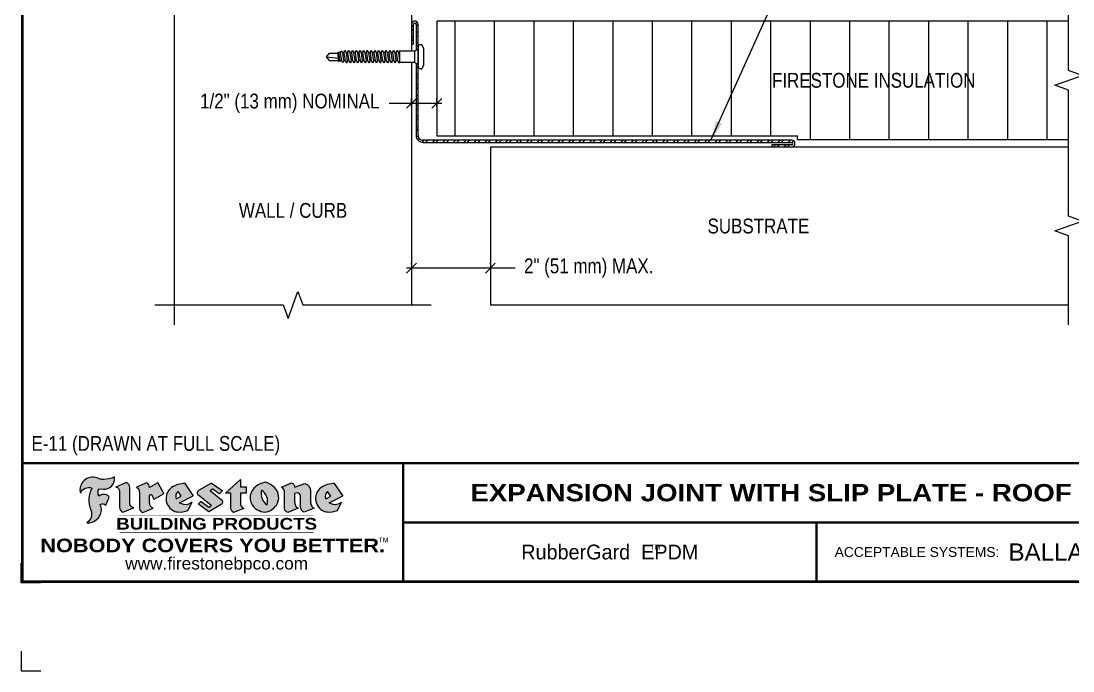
# Model space of a CAD drawing. Header units: inches. Extents: x 277.4 to 297.5, y -19.3 to -2.6.
# Drawn here: x 277.45 to 290.77, y -19.33 to -11.11 of the extents above; entities that cross this region are included whole.
import ezdxf
from ezdxf.enums import TextEntityAlignment as Align

# ---------------------------------------------------------------- set-up
doc = ezdxf.new("R2010")
doc.units = ezdxf.units.IN
doc.header["$MEASUREMENT"] = 0
doc.layers.get('0').update_dxf_attribs({"linetype": 'CONTINUOUS'})
doc.layers.get('DEFPOINTS').update_dxf_attribs({"linetype": 'CONTINUOUS'})
for name, color, linetype in [('FSBP-ACCESSORY-FIRESTONE', 7, 'CONTINUOUS'), ('FSBP-ACCESSORY-OTHER', 7, 'CONTINUOUS'), ('FSBP-ANNO-NOTE', 7, 'CONTINUOUS'), ('FSBP-INSULATION', 7, 'CONTINUOUS'), ('FSBP-SUBSTRATE-GENERIC', 9, 'CONTINUOUS'), ('FSBP-TTLB', 7, 'CONTINUOUS'), ('FSBP-TTLB-BORDER', 7, 'CONTINUOUS'), ('FSBP-TTLB-TEXT', 7, 'CONTINUOUS'), ('FSBP-WALL-CURB', 9, 'CONTINUOUS')]:
    doc.layers.add(name, color=color, linetype=linetype)
doc.styles.add('FSBP_ARIAL', font='arial.ttf')
doc.styles.add('FSBP_ARIAL_BOLD', font='')
doc.styles.add('FSBP_ARIAL_NAR', font='ARIALN.TTF')
doc.styles.add('FSBP_BANKGOTHIC', font='bgothm.ttf')
doc.styles.get('FSBP_ARIAL_BOLD').set_extended_font_data('Arial Black')
doc.dimstyles.new('FSBP-DIM', dxfattribs={"dimtxt": 0.1875, "dimasz": 0.125, "dimexe": 0.0625, "dimexo": 0.125, "dimgap": 0.125, "dimtad": 0, "dimdec": 0, "dimzin": 1, "dimdsep": 46, "dimlunit": 4, "dimtxsty": 'FSBP_ARIAL_NAR', "dimblk": 'OBLIQUE', "dimcen": 0.09375, "dimdle": 0.0625, "dimclrd": 256, "dimclre": 256, "dimclrt": 256, "dimadec": 0, "dimazin": 0, "dimtfac": 1, "dimtdec": 0, "dimtmove": 1, "dimatfit": 3, "dimfxl": 1, "dimtolj": 1, "dimtzin": 0, "dimlwd": -1, "dimlwe": -1, "dimarcsym": 0})
doc.dimstyles.new('FSBP-LEADER', dxfattribs={"dimtxt": 0.1875, "dimasz": 0.25, "dimexe": 0.0625, "dimexo": 0.125, "dimgap": 0.125, "dimtad": 0, "dimtih": 1, "dimtoh": 1, "dimdec": 4, "dimzin": 0, "dimdsep": 46, "dimlunit": 4, "dimtxsty": 'FSBP_ARIAL_NAR', "dimcen": 0.09375, "dimclrd": 256, "dimclre": 256, "dimclrt": 256, "dimadec": 0, "dimazin": 0, "dimtfac": 1, "dimtdec": 4, "dimtofl": 0, "dimtmove": 0, "dimatfit": 3, "dimfxl": 1, "dimtolj": 1, "dimtzin": 0, "dimlwd": -1, "dimlwe": -1, "dimarcsym": 0})

# ---------------------------------------------------------------- blocks, each defined once
blk = doc.blocks.new('TTLB-EPDM_1')
at = {"layer": 'FSBP-TTLB-TEXT'}
h = blk.add_hatch(color=1, dxfattribs=at)
edge = h.paths.add_edge_path()
edge.add_arc((1.037309769669573, -0.1982514792917306), 0.1319107607348553, 264.0410451462098, 370.3106169565175)
edge.add_arc((1.027551646585694, 0.1214293576525799), 0.3273056962876235, 270.05058356628535, 295.23459397187514, ccw=False)
edge.add_arc((1.022801957313345, -0.06680179986895154), 0.1391656561713503, 249.3281275763668, 272.0749124149863, ccw=False)
edge.add_line((0.9736743133014443, -0.1970076156048179), (0.9474927838574558, -0.1852745150568325))
edge.add_arc((0.8939498971398288, -0.3394262635682071), 0.1631857907024099, 70.84590087378872, 194.3325259843273)
edge.add_arc((0.8444260109029493, -0.4259936440910768), 0.1179914261095279, 70.96950098067128, 156.9641407594482, ccw=False)
edge.add_arc((1.153141409296894, -0.4684497516079468), 0.3110405457095052, 150.3231137483159, 203.2084295854517)
edge.add_arc((0.7562495500622943, -0.6412608153899899), 0.1218587156617311, 0.8849157075190988, 24.34668939894999, ccw=False)
edge.add_arc((0.7493781665697374, -0.6475258110744375), 0.1289731377238325, -58.36655102076742, 3.6216782311386737, ccw=False)
edge.add_arc((0.8256699029544474, -0.5792158350996106), 0.1783301886510354, 267.2205474105585, 354.1381621173521)
edge.add_arc((0.7903121048625305, -0.6011409294291745), 0.212787892960859, 0.9996158580669322, 21.00503380861244)
edge.add_arc((1.01880712263941, -0.5666691048185161), 0.05136395668415847, 40.82117713173261, 125.52727787225791, ccw=False)
edge.add_line((1.057676976260041, -0.5330924682126437), (1.102776947655911, -0.4308018311949837))
edge.add_arc((1.040858222524664, -0.4699705673995949), 0.07326744446031509, 32.31675181867256, 66.31481236598174)
edge.add_arc((1.032262518825329, -0.5063316993097662), 0.1102246948011782, 69.8179132332389, 125.254734720681)
edge.add_arc((1.127708877207287, -0.368959353531244), 0.1659710644737306, 164.1569669952081, 196.5811013160487, ccw=False)
edge.add_line((0.9680425188342383, -0.3236487780942383), (1.023615334387159, -0.3294494641845773))
h = blk.add_hatch(color=1, dxfattribs=at)
edge = h.paths.add_edge_path()
edge.add_line((1.275239419159561, -0.6223407783464694), (1.415345367376062, -0.5660418822574371))
edge.add_arc((1.421019305783958, -0.5090099247487757), 0.05731350411836949, 181.9717871001989, 264.31851000495806, ccw=False)
edge.add_line((1.363739737527226, -0.5109819325197265), (1.363412352251203, -0.3102363679013962))
edge.add_arc((1.294263659668751, -0.3103491388303989), 0.06914878453844908, 0.0934405599591014, 72.42834396969012)
edge.add_line((1.315139561173908, -0.2444268274366692), (1.186839444240604, -0.3024209471341379))
edge.add_arc((1.175246268095289, -0.3585110609420917), 0.05727567197445628, -0.017399788185912257, 78.322067691347, ccw=False)
edge.add_line((1.232521937428658, -0.3585284546236807), (1.232574268422297, -0.555126496687123))
edge.add_arc((1.305699496415486, -0.5558575689677219), 0.07312888236350451, 179.4272023230205, 245.3845503102953)
h = blk.add_hatch(color=1, dxfattribs=at)
edge = h.paths.add_edge_path()
edge.add_line((1.792026821926584, -0.3839679064720229), (1.722158956877934, -0.2518542302253621))
edge.add_arc((1.720119655279638, -0.2529327078887852), 0.002306916790721817, 27.87197133405656, 117.3766794470751)
edge.add_line((1.719058846382097, -0.250884159729182), (1.610638460368705, -0.3070279753467702))
edge.add_arc((1.547088841662962, -0.3061026658494403), 0.06355635479880145, 359.165808011073, 425.8793658831422)
edge.add_line((1.573061729235633, -0.2480956029480268), (1.446879247402876, -0.3051325108639702))
edge.add_arc((1.407812067100189, -0.370357133046621), 0.07602957263902092, -3.441403975725109, 59.07992244284969, ccw=False)
edge.add_line((1.483704536400296, -0.3749210150788969), (1.483704536400296, -0.5723838140635706))
edge.add_arc((1.54053746518044, -0.568254406115083), 0.05698275005415228, 184.1557352478595, 255.3066498366543)
edge.add_line((1.526084036778343, -0.6233736605654059), (1.657291340682093, -0.570650514527486))
edge.add_arc((1.688298576827198, -0.5021390388423987), 0.0752015358480571, 207.5160880841914, 245.649226723163, ccw=False)
edge.add_arc((1.721050197024907, -0.4914488168456328), 0.1093332836229113, 179.4823365255141, 204.5537900001094, ccw=False)
edge.add_line((1.611721375809452, -0.4904610114968335), (1.611721375809452, -0.4126404716788983))
edge.add_arc((1.628589765097195, -0.414159299036043), 0.01693662875851176, 28.356188110622725, 174.8549701683585, ccw=False)
edge.add_arc((1.627340435522395, -0.4197189881350504), 0.02111886817708033, 22.216893572439517, 40.10213956426492, ccw=False)
edge.add_line((1.646891420738257, -0.4117336534413738), (1.666638796144639, -0.4549750258192233))
edge.add_arc((1.668737246926742, -0.4540167099035481), 0.002306916790685496, 204.545128184284, 299.6323508190091)
edge.add_line((1.669877862091766, -0.4560219186518992), (1.791128135493295, -0.3870515928837648))
edge.add_line((1.791128135493295, -0.3870515928837648), (1.792026821926584, -0.3839679064720229))
h = blk.add_hatch(color=1, dxfattribs=at)
h.paths.add_polyline_path([(2.063388732080512, -0.2583237030618903, 0.02524281661523788), (2.025024361750752, -0.2610532129309178, 0.1213611957758757), (1.901773912052249, -0.3008158885520373, 0.6151668103976068), (1.93274136141747, -0.6099060679591872, 0.05306812109568645), (1.967936229862175, -0.617865745600497, 0.1150932231766138), (2.099126721549737, -0.5994933789882708), (2.151195569562105, -0.4944891916583316, -0.08755405562188731), (2.104230609512001, -0.5187113292177372, -0.265591761123442), (1.992692314386659, -0.5010701623316862), (2.165347897647223, -0.4141184325909109, 0.4518949533370738), (2.166222728871162, -0.4107679608846269)])
h.paths.add_polyline_path([(2.014217313945437, -0.4188965037300676), (1.951113654018855, -0.4515330109460507, -0.3720533890450154), (1.973177450672722, -0.3607130665457561)], flags=16)
h = blk.add_hatch(color=1, dxfattribs=at)
edge = h.paths.add_edge_path()
edge.add_arc((2.260407392426802, -0.3775796671688782), 0.04152450223225729, 123.20805433950699, 232.2027298779723, ccw=False)
edge.add_line((2.237665217914071, -0.3428366421988329), (2.393535971665983, -0.2540943745380986))
edge.add_arc((2.394677353533142, -0.2560991469722482), 0.002306916790741334, 55.64644466176611, 119.65426054492559, ccw=False)
edge.add_line((2.395979141996861, -0.2541946229174954), (2.531809646140459, -0.3470380726374032))
edge.add_arc((2.530468902927946, -0.3489153772789875), 0.002306916790700397, -42.731101238422525, 54.4661353739603, ccw=False)
edge.add_line((2.532163440279987, -0.3504807552658491), (2.498457913851155, -0.3869673252714421))
edge.add_arc((2.496763376499139, -0.3854019472845934), 0.002306916790672934, 233.7527076894875, 317.26889876138785, ccw=False)
edge.add_line((2.495399362263356, -0.38726241234572), (2.413849913492982, -0.3274738082119626))
edge.add_arc((2.412485899257181, -0.3293342732731342), 0.002306916790720064, 53.75270768979358, 124.4135619297835)
edge.add_line((2.41118211687575, -0.3274311136421062), (2.382933981293377, -0.346782838468144))
edge.add_arc((2.38423776367478, -0.3486859980991606), 0.002306916790694898, 124.4135619293799, 231.8459020253626)
edge.add_line((2.382812599816248, -0.3505000469010184), (2.519899969301207, -0.4581994452042721))
edge.add_arc((2.494247019847682, -0.4908523236374461), 0.04152450223225742, -55.21225898295222, 51.84590202520428, ccw=False)
edge.add_line((2.517938320565804, -0.5249552055672808), (2.364434947484597, -0.6179520922513717))
edge.add_arc((2.36323960192349, -0.6159790200102006), 0.002306916790726996, 233.2955624372927, 301.20872157023314, ccw=False)
edge.add_line((2.361860787187538, -0.6178285429225383), (2.231266621301074, -0.5204709167214361))
edge.add_arc((2.232647938930649, -0.5186232623475259), 0.002306916790697672, 135.5134179846393, 233.21798691998708, ccw=False)
edge.add_line((2.231002150870836, -0.5170067083764565), (2.262839375599356, -0.4845937328397696))
edge.add_arc((2.264485163659225, -0.4862102868108537), 0.002306916790748497, 53.0352839999411, 135.513417985369, ccw=False)
edge.add_line((2.265872365996302, -0.4843670465239001), (2.361834678328762, -0.5565872257804898))
edge.add_arc((2.363221880665761, -0.5547439854936304), 0.002306916790627066, 233.0352840000685, 302.2362632414394)
edge.add_line((2.36445241715569, -0.5566953042850713), (2.39428499383348, -0.5378823484768844))
edge.add_arc((2.393054457343549, -0.5359310296853765), 0.002306916790685166, 302.2362632406177, 412.2027298768422)
edge.add_line((2.394468296066179, -0.5341081404551886), (2.234958295420142, -0.4103916733127022))
h = blk.add_hatch(color=1, dxfattribs=at)
edge = h.paths.add_edge_path()
edge.add_line((2.763460561272041, -0.2072496393923444), (2.763460561272041, -0.2969520779963801))
edge.add_arc((2.765767478062699, -0.2969520779963943), 0.00230691679065842, 179.9999999996471, 269.9999999996471)
edge.add_line((2.765767478062685, -0.2992589947870528), (2.835417693520355, -0.2992589947870528))
edge.add_arc((2.835417693520355, -0.3015659115777538), 0.002306916790701052, 0, 90, ccw=False)
edge.add_line((2.837724610311056, -0.3015659115777538), (2.837724610311056, -0.3790761307453892))
edge.add_arc((2.83541769352037, -0.3790761307453749), 0.002306916790686842, 269.99999999964706, 359.99999999964706, ccw=False)
edge.add_line((2.835417693520355, -0.3813830475360618), (2.765767478062685, -0.3813830475360618))
edge.add_arc((2.765767478062699, -0.3836899643267202), 0.00230691679065842, 90.00000000035294, 180.0000000003529)
edge.add_line((2.763460561272041, -0.3836899643267344), (2.763460561272041, -0.5033995910642801))
edge.add_arc((2.836735953378943, -0.5071368822038516), 0.07337063740681413, 177.0802527808789, 245.3249543133826)
edge.add_line((2.806105814540615, -0.5738080530967267), (2.674529557384915, -0.6226036013049594))
edge.add_arc((2.708610405062069, -0.564298408791804), 0.06753517344606039, 177.0345319916277, 239.6926428024901, ccw=False)
edge.add_line((2.641165668230087, -0.560804539009709), (2.641165668230087, -0.3836899643267344))
edge.add_arc((2.638858751439429, -0.3836899643267202), 0.00230691679065842, 359.9999999996471, 449.999999999647)
edge.add_line((2.638858751439443, -0.3813830475360618), (2.572857950769389, -0.3813830475360618))
edge.add_line((2.572857950769389, -0.3813830475360618), (2.763460561272041, -0.2072496393923444))
h = blk.add_hatch(color=1, dxfattribs=at)
edge = h.paths.add_edge_path(flags=16)
edge.add_arc((2.940363509127394, -0.4847985213681437), 0.1684614578629418, 344.5558804047865, 417.0140046669545)
edge.add_arc((3.194458079644619, -0.3883534532477785), 0.1684614578629414, 164.5558804047864, 237.0140046669546)
edge = h.paths.add_edge_path()
edge.add_arc((3.069375116502199, -0.4399344555144872), 0.1828726885096673, 136.0914512150047, 191.213418978326)
edge.add_arc((3.064939550433406, -0.4318234379590333), 0.1803148804748503, 194.0167254156723, 240.6663730831859)
edge.add_arc((3.098047041778981, -0.3845058757092554), 0.2378525180183701, 239.2975390661776, 264.2889872773176)
edge.add_arc((3.04884478212623, -0.4190232383793012), 0.203760689247156, 277.1986764832036, 326.503572961274)
edge.add_arc((3.077739326803546, -0.4341046616465112), 0.171374865791709, 325.3768876809902, 406.3828327799087)
edge.add_arc((3.011839488065919, -0.4896144380417797), 0.2571945645850002, 44.28462553519766, 73.82901434867304)
edge.add_arc((3.117152499586992, -0.4983433120546693), 0.2579560664039132, 97.50292863483666, 134.1039137579027)
h = blk.add_hatch(color=1, dxfattribs=at)
edge = h.paths.add_edge_path()
edge.add_line((3.322690228557462, -0.5721896537377091), (3.322690228557462, -0.3749210150788969))
edge.add_arc((3.246797759257384, -0.3703571330465745), 0.076029572638996, 356.5585960242387, 419.0799224428129)
edge.add_line((3.285864939560099, -0.3051325108639702), (3.412047421392799, -0.2480956029480268))
edge.add_arc((3.386074533820159, -0.3061026658494941), 0.06355635479883807, 0.3962622833877276, 65.87936588318718, ccw=False)
edge.add_line((3.449629368605429, -0.3056631084210863), (3.580526418688805, -0.2593848434574539))
edge.add_arc((3.555744121700958, -0.3530904070730321), 0.09692726601172152, 2.366977007666776, 75.18615851992018, ccw=False)
edge.add_line((3.652588689330287, -0.3490873311063041), (3.652588689330287, -0.4883770011386872))
edge.add_arc((3.761877549389556, -0.4914934052703811), 0.1093332836229047, 178.3666365323574, 204.5537900000422)
edge.add_arc((3.729125929191727, -0.5021836272670953), 0.07520153584796169, 207.5160880841711, 245.2240541443093)
edge.add_line((3.697611150971852, -0.5704631245385627), (3.572585913552643, -0.6207021253773775))
edge.add_arc((3.59534718600759, -0.5526356419907701), 0.07177131519198746, 180.3328587115751, 251.51018566665869, ccw=False)
edge.add_line((3.523577081955409, -0.5530525936986663), (3.523577081955409, -0.4153032515383615))
edge.add_arc((3.486319529276879, -0.4148773504126441), 0.0372599868942854, 359.3450650296066, 449.0500281941028)
edge.add_arc((3.482769874121713, -0.4419622099033496), 0.06447454900600783, 86.29402372314017, 119.8211331593848)
edge.add_line((3.450707067966732, -0.3860252459975726), (3.450707067966732, -0.4904610114968335))
edge.add_arc((3.560035889182251, -0.491448816845647), 0.1093332836229751, 179.4823365255069, 204.5537900001023)
edge.add_arc((3.527284268984408, -0.5021390388424952), 0.07520153584796385, 207.5160880841699, 245.6492267231416)
edge.add_line((3.496277032839316, -0.570650514527486), (3.365069728935509, -0.6233736605654059))
edge.add_arc((3.37950248606194, -0.5682868177318081), 0.05694615642555727, 183.9298782390169, 255.318496325343, ccw=False)
h = blk.add_hatch(color=1, dxfattribs=at)
h.paths.add_polyline_path([(3.957695472291277, -0.2583237030618903, 0.02524281661523822), (3.919331101961575, -0.2610532129309178, 0.1085638477195505), (3.807890832595604, -0.2939221658134414, 0.6425897848490651), (3.827048101628293, -0.6099060679591872, 0.05306812109569052), (3.862242970072884, -0.617865745600497, 0.1150932231766133), (3.993433461760503, -0.5994933789882708), (4.045502309772871, -0.4944891916583316, -0.08755405562189084), (3.998537349722767, -0.5187113292177372, -0.2655917611234366), (3.886999054597368, -0.5010701623316862), (4.059654637857989, -0.4141184325909109, 0.4518949533370731), (4.060529469081928, -0.4107679608846269)])
h.paths.add_polyline_path([(3.90852405415626, -0.4188965037300676), (3.845420394229677, -0.4515330109460507, -0.3720533890450147), (3.867484190883488, -0.3607130665457561)], flags=16)
at = {"layer": 'DEFPOINTS', "color": 1}
blk.add_lwpolyline([(0.234375, -1.515625), (-0.015625, -1.515625), (-0.015625, -1.265625)], dxfattribs=at)
at = {"layer": 'DEFPOINTS', "linetype": 'Continuous', "ltscale": 1.75}
blk.add_lwpolyline([(-0.015625, -2.380833333333342), (-0.015625, -2.630833333333342), (0.234375, -2.630833333333342)], dxfattribs=at)
at = {"layer": 'FSBP-TTLB', "const_width": 0.03125}
for points in [[(0, 0), (0, -1.5), (20, -1.5), (20, 0), (0, 0)], [(4.825208527206769, 0), (4.825208527206769, -0.75)], [(4.825208527206769, -0.75), (15.84028770518938, -0.75)], [(4.825208527206769, -0.75), (4.825208527206769, -1.5)]]:
    blk.add_lwpolyline(points, dxfattribs=at)
at = {"layer": 'FSBP-TTLB-BORDER', "const_width": 0.03125}
blk.add_lwpolyline([(20, 0), (20, 13), (0, 13), (0, 0)], dxfattribs=at)
at = {"layer": 'FSBP-TTLB-TEXT', "color": 1}
blk.add_line((0.7358432058323388, -0.379822754145593), (0.7358432058323388, -0.379822754145593), dxfattribs=at)
for points in [[(1.023615323725323, -0.3294494630716969, 0.5000510906601082), (1.167090420776901, -0.1746414942047778, -0.1103304102359608), (1.027840608309816, -0.2058762110801382, -0.09957876667165425), (0.9736743133014443, -0.1970076156048179), (0.9474927838574558, -0.1852745150568325, 0.5978159689075124), (0.7358432058323388, -0.379822754145593, -0.3938834584182213), (0.8828996422548698, -0.3144510229727047, 0.2349406564350952), (0.86727108227484, -0.5910237178633082, -0.1027304183841549), (0.8780937320133262, -0.6393788197974146, -0.2772692352614086), (0.8170223912655956, -0.7573362346216896, 0.3985429150902959), (1.003067614090241, -0.5974286950643517, 0.0875124847930418), (0.9889600163401155, -0.5248671157293501, -0.3874031597924062), (1.057676976260041, -0.5330924682126437), (1.102776947655911, -0.4308018311949837, 0.1494423498871741), (1.07029056398062, -0.4028746979725923, 0.2467195073738216), (0.9686394281704906, -0.4163228904100862, -0.1424285161541127), (0.9680425188342383, -0.3236487780942383), (1.023615334387159, -0.3294494641845773)], [(2.166222728871162, -0.4107679608846269), (2.063388732080512, -0.2583237030618903, 0.02524281661523788), (2.025024361750752, -0.2610532129309178, 0.1085638477195265), (1.913584092384895, -0.2939221658134414, 0.6425897848491228), (1.93274136141747, -0.6099060679591872, 0.05306812109568648), (1.967936229862175, -0.617865745600497, 0.1150932231766137), (2.099126721549737, -0.5994933789882708), (2.151195569562105, -0.4944891916583316, -0.0875540556218873), (2.104230609512001, -0.5187113292177372, -0.2655917611234418), (1.992692314386659, -0.5010701623316862), (2.165347897647223, -0.4141184325909109)], [(2.763460561272041, -0.2072496393923444), (2.763460561272041, -0.2969520779963801, 0.4142135623730958), (2.765767478062685, -0.2992589947870528), (2.835417693520355, -0.2992589947870528, -0.414213562373095), (2.837724610311056, -0.3015659115777538), (2.837724610311056, -0.3790761307453892, -0.4142135623730938), (2.835417693520355, -0.3813830475360618), (2.765767478062685, -0.3813830475360618, 0.4142135623730958), (2.763460561272041, -0.3836899643267344), (2.763460561272041, -0.5033995910642801, 0.3068985753588853), (2.806105814540615, -0.5738080530967267), (2.674529557384915, -0.6226036013049594, -0.2804194150632976), (2.641165668230087, -0.560804539009709), (2.641165668230087, -0.3836899643267344, 0.414213562373095), (2.638858751439443, -0.3813830475360618), (2.572857950769389, -0.3813830475360618), (2.763460561272041, -0.2072496393923444)], [(4.060529469081928, -0.4107679608846269), (3.957695472291277, -0.2583237030618903, 0.02524281661523788), (3.919331101961575, -0.2610532129309178, 0.1085638477195265), (3.807890832595604, -0.2939221658134414, 0.6425897848491228), (3.827048101628293, -0.6099060679591872, 0.05306812109568648), (3.862242970072884, -0.617865745600497, 0.1150932231766137), (3.993433461760503, -0.5994933789882708), (4.045502309772871, -0.4944891916583316, -0.0875540556218873), (3.998537349722767, -0.5187113292177372, -0.2655917611234418), (3.886999054597368, -0.5010701623316862), (4.059654637857989, -0.4141184325909109)], [(4.059654637857989, -0.4141184325909109, 0.4518949533370731), (4.060529469081928, -0.4107679608846269, 0.4518949533370731)]]:
    blk.add_lwpolyline(points, format="xyb", dxfattribs=at)
for points in [[(1.275239419159561, -0.6223407783464694), (1.415345367376062, -0.5660418822574371, -0.3756100036733062), (1.363739737527226, -0.5109819325197265), (1.363412352251203, -0.3102363679013962, 0.3265360292958048), (1.315139561173908, -0.2444268274366692), (1.186839444240604, -0.3024209471341379, -0.3557863980845349), (1.232521937428658, -0.3585284546236807), (1.232574268422297, -0.555126496687123, 0.2960110723418457)], [(1.792026821926584, -0.3839679064720229), (1.722158956877934, -0.2518542302253621, 0.4116839150163434), (1.719058846382097, -0.250884159729182), (1.610638460368705, -0.3070279753467702, 0.2996033003794034), (1.573061729235633, -0.2480956029480268), (1.446879247402876, -0.3051325108639702, -0.2797757560995365), (1.483704536400296, -0.3749210150788969), (1.483704536400296, -0.5723838140635706, 0.320828638474519), (1.526084036778343, -0.6233736605654059), (1.657291340682093, -0.570650514527486, -0.1679398621276611), (1.621603752698661, -0.5368819723450571, -0.1098333365370753), (1.611721375809452, -0.4904610114968335), (1.611721375809452, -0.4126404716788983, -0.743334502655012), (1.64349420176768, -0.4061152228778298, -0.07819791644735608), (1.646891420738257, -0.4117336534413738), (1.666638796144639, -0.4549750258192233, 0.4404648714563479), (1.669877862091766, -0.4560219186518992), (1.791128135493295, -0.3870515928837648)], [(2.234958295420142, -0.4103916733127022, -0.5150044486718882), (2.237665217914071, -0.3428366421988329), (2.393535971665983, -0.2540943745380986, -0.2867822934100265), (2.395979141996861, -0.2541946229174954), (2.531809646140459, -0.3470380726374032, -0.4515027974650387), (2.532163440279987, -0.3504807552658491), (2.498457913851155, -0.3869673252714421, -0.3814439164929681), (2.495399362263356, -0.38726241234572), (2.413849913492982, -0.3274738082119626, 0.3184718635035665), (2.41118211687575, -0.3274311136421062), (2.382933981293377, -0.346782838468144, 0.5064094529656681), (2.382812599816248, -0.3505000469010184), (2.519899969301207, -0.4581994452042721, -0.5043597839115849), (2.517938320565804, -0.5249552055672808), (2.364434947484597, -0.6179520922513717, -0.3053163970316367), (2.361860787187538, -0.6178285429225383), (2.231266621301074, -0.5204709167214361, -0.4541703869768119), (2.231002150870836, -0.5170067083764565), (2.262839375599356, -0.4845937328397696, -0.3762644290664977), (2.265872365996302, -0.4843670465239001), (2.361834678328762, -0.5565872257804898, 0.3114700032088108), (2.36445241715569, -0.5566953042850713), (2.39428499383348, -0.5378823484768844, 0.520381097387146), (2.394468296066179, -0.5341081404551886)], [(2.937624918725987, -0.3131105398334029, 0.2452625673097023), (2.889993533867141, -0.4754966266250307, 0.2064059665179019), (2.976604338974084, -0.5890186876871866, 0.1094800500670344), (3.074378098474654, -0.6211778035979165, 0.2185147641853038), (3.218764944843201, -0.5314757029352819, 0.3689489483072479), (3.195959963110113, -0.3100352223135445, 0.1296305888694145), (3.0834694040758, -0.242595816912754, 0.1610736375384317)], [(3.322690228557462, -0.5721896537377091), (3.322690228557462, -0.3749210150788969, 0.2797757560995341), (3.285864939560099, -0.3051325108639702), (3.412047421392799, -0.2480956029480268, -0.2937618496109166), (3.449629368605429, -0.3056631084210863), (3.580526418688805, -0.2593848434574539, -0.3288760160581939), (3.652588689330287, -0.3490873311063041), (3.652588689330287, -0.4883770011386872, 0.114762897203527), (3.662431105063263, -0.536926560769686, 0.166032965990522), (3.697611150971852, -0.5704631245385627), (3.572585913552643, -0.6207021253773775, -0.3209557512194564), (3.523577081955409, -0.5530525936986663), (3.523577081955409, -0.4153032515383615, 0.4127061514896111), (3.48693727661589, -0.3776224848030694, 0.1473421876160361), (3.450707067966732, -0.3860252459975726), (3.450707067966732, -0.4904610114968335, 0.1098333365370753), (3.460589444855941, -0.5368819723450855, 0.1679398621276611), (3.496277032839316, -0.570650514527486), (3.365069728935509, -0.6233736605654059, -0.3219729545308964), (3.322690228557462, -0.5721896537377091, 29.1476284739)], [(1.951113654018855, -0.4515330109460507), (2.014217313945437, -0.4188965037300676), (1.973177450672722, -0.3607130665457561, 0.3720533890450154)], [(3.10274193015772, -0.5296595419651595, 0.3271311138286319), (3.032079658614293, -0.3434924326507627, 0.3271311138286322)], [(3.845420394229677, -0.4515330109460507), (3.90852405415626, -0.4188965037300676), (3.867484190883488, -0.3607130665457561, 0.3720533890450154)]]:
    blk.add_lwpolyline(points, format="xyb", close=True, dxfattribs=at)
at = {"layer": 'FSBP-TTLB-TEXT'}
for points, const_width in [([(1.233926579809207, -0.6584455781731435), (3.691229482685259, -0.6584455781731577)], 0.0078125), ([(10.06152282927678, -0.75), (10.06152282927678, -1.5)], 0.03125), ([(1.233926579809207, -0.8761560960495984), (3.691229482685259, -0.8761560960495842)], 0.0078125)]:
    blk.add_lwpolyline(points, dxfattribs=dict(at, const_width=const_width))
at = {"layer": 'FSBP-TTLB-TEXT', "color": 1}
for centre, start, end in [((1.789987520328282, -0.3850463841354355), 299.6323508193319, 27.87197133380463), ((2.164310260790558, -0.412058050385383), 296.7304547840455, 34.00233684987403)]:
    blk.add_arc(centre, 0.00230691679068068, start, end, dxfattribs=at)
at = {"layer": 'FSBP-TTLB-TEXT', "lineweight": 18, "style": 'FSBP_ARIAL_BOLD'}
blk.add_text('BUILDING PRODUCTS', height=0.1484375, dxfattribs=at).set_placement((2.462578031247233, -0.7673008371113639), align=Align.MIDDLE_CENTER)
at = {"layer": 'FSBP-TTLB-TEXT', "color": 1}
for s, height, style, p in [('NOBODY COVERS YOU BETTER.', 0.171875, 'FSBP_ARIAL_BOLD', (2.412604263603384, -1.041650450587369)), ('TM', 0.0625, 'FSBP_BANKGOTHIC', (4.576671173373001, -0.9725745042934193))]:
    blk.add_text(s, height=height, dxfattribs=dict(at, style=style)).set_placement(p, align=Align.MIDDLE_CENTER)
at = {"layer": 'FSBP-TTLB-TEXT'}
for s, height, style, p in [('RubberGard  EPDM', 0.1875, 'FSBP_BANKGOTHIC', (7.443365678241776, -1.125)), ('TM', 0.0625, 'FSBP_BANKGOTHIC', (8.023397742165457, -1.062518816683806)), ('www.firestonebpco.com', 0.15625, 'FSBP_ARIAL', (2.462578031247233, -1.268657306740124))]:
    blk.add_text(s, height=height, dxfattribs=dict(at, style=style)).set_placement(p, align=Align.MIDDLE_CENTER)
at = {"layer": 'FSBP-TTLB-TEXT', "style": 'FSBP_ARIAL'}
blk.add_text('ACCEPTABLE SYSTEMS:', height=0.125, dxfattribs=at).set_placement((10.29281281591562, -1.125), align=Align.MIDDLE_LEFT)
at = {"layer": 'FSBP-TTLB-TEXT'}
for tag, height, style, p in [('MAXIMUM_WARRANTY', 0.1875, 'FSBP_ARIAL_BOLD', (18.03987100774941, 0.2240244307510579)), ('ACCPT_SYSTEMS', 0.21875, 'FSBP_ARIAL', (12.49438170418193, -1.125))]:
    blk.add_attdef(tag, text='', height=height, dxfattribs=dict(at, style=style)).set_placement(p, align=Align.MIDDLE_LEFT)
for tag, height, style, p in [('DETAIL_DESCP_LINE_1', 0.21875, 'FSBP_ARIAL_BOLD', (10.33118450231211, -0.3736318192489421)), ('ISSUE_REV_DATE', 0.21875, 'FSBP_ARIAL', (16.84069633627263, -0.7282559425942452)), ('DETAIL_NUMBER', 0.4375, 'FSBP_ARIAL', (18.91941590748775, -0.8931630692489421))]:
    blk.add_attdef(tag, text='', height=height, dxfattribs=dict(at, style=style)).set_placement(p, align=Align.MIDDLE_CENTER)
blk = doc.blocks.new('FSBP_AP_FASTENER_02')
at = {"layer": 'FSBP-ACCESSORY-FIRESTONE'}
for p, q in [((-0.125, 0), (-0.09375, -0.0625)), ((0.09375, -0.0625), (0.125, 0)), ((-0.09375, -0.0625), (-0.09375, -0.3125)), ((-0.09375, -0.0625), (0.09375, -0.0625)), ((0.09375, -0.0625), (0.09375, -0.3125)), ((-0.09375, -0.3125), (-0.0703125, -0.3325892857142776)), ((0.0703125, -0.3440672670172376), (0.0703125, -0.3756345340344751)), ((-0.0703125, -0.3641565527315151), (-0.0703125, -0.3957238197487527)), ((-0.0703125, -0.4272910867660471), (-0.0703125, -0.4588583537832847)), ((-0.0703125, -0.4904256208005222), (-0.0703125, -0.5219928878178166)), ((0.0703125, -0.4072018010517695), (0.0703125, -0.4387690680690071)), ((0.0703125, -0.4703363350862446), (0.0703125, -0.501903602103539)), ((-0.0703125, -0.5535601548350542), (-0.0703125, -0.5851274218523486)), ((-0.0703125, -0.6166946888695861), (-0.0703125, -0.6482619558868237)), ((-0.0703125, -0.6798292229041181), (-0.0703125, -0.7113964899213556)), ((0.0703125, -0.5334708691207766), (0.0703125, -0.5650381361380141)), ((0.0703125, -0.5966054031553085), (0.0703125, -0.6281726701725461)), ((0.0703125, -0.6597399371897836), (0.0703125, -0.691307204207078)), ((-0.0703125, -0.7429637569385932), (-0.0703125, -0.7745310239558876)), ((-0.0703125, -0.8060982909731251), (-0.0703125, -0.8376655579903627)), ((-0.0703125, -0.8692328250076571), (-0.0703125, -0.9008000920248946)), ((0.0703125, -0.7228744712243156), (0.0703125, -0.7544417382415531)), ((0.0703125, -0.7860090052588475), (0.0703125, -0.8175762722760851)), ((0.0703125, -0.8491435392933226), (0.0703125, -0.880710806310617)), ((-0.0703125, -0.9323673590421322), (-0.0703125, -0.9639346260594266)), ((-0.0703125, -0.9955018930766641), (-0.0703125, -1.027069160093902)), ((-0.0703125, -1.058636427111196), (-0.0703125, -1.090203694128434)), ((0.0703125, -0.9122780733278546), (0.0703125, -0.943845340345149)), ((0.0703125, -0.9754126073623866), (0.0703125, -1.006979874379624)), ((0.0703125, -1.038547141396919), (0.0703125, -1.070114408414156)), ((-0.0703125, -1.121770961145671), (-0.0703125, -1.153338228162966)), ((-0.0703125, -1.184905495180203), (-0.0703125, -1.216472762197441)), ((0.0703125, -1.101681675431394), (0.0703125, -1.133248942448688)), ((0.0703125, -1.164816209465926), (0.0703125, -1.196383476483163)), ((0.0703125, -1.227950743500458), (0.0703125, -1.259518010517695)), ((-0.0703125, -1.248040029214735), (-0.0703125, -1.279607296231973)), ((-0.0703125, -1.31117456324921), (-0.0703125, -1.342741830266505)), ((-0.0625, -1.498492581068092), (-0.0625, -1.35740939234654)), ((0, -1.545367581068092), (0.02460623630037162, -1.344965644303613)), ((0.0625, -1.498492581068092), (0.0625, -1.339552249489429)), ((0.0703125, -1.291085277534933), (0.0703125, -1.322652544552227)), ((0, -1.545367581068092), (-0.06250000000002842, -1.498492581068092)), ((0.0625, -1.498492581068092), (0, -1.545367581068092))]:
    blk.add_line(p, q, dxfattribs=at)
blk.add_lwpolyline([(0.1875, 0, 0.1250000000000271), (0.203125, 0.0625), (0.140625, 0.09375), (-0.140625, 0.09375), (-0.203125, 0.0625, 0.1250000000000271), (-0.1875, 0)], format="xyb", close=True, dxfattribs=at)
for points in [[(-0.109375, -0.3539532763657576), (-0.0703125, -0.3325892857142776), (0.0703125, -0.3125), (0.109375, -0.3227032763657576), (0.0703125, -0.3440672670172376), (-0.0703125, -0.3641565527315151)], [(-0.109375, -0.4170878104002895), (-0.0703125, -0.3957238197487527), (0.0703125, -0.3756345340344751), (0.109375, -0.3858378104002895), (0.0703125, -0.4072018010517695), (-0.0703125, -0.4272910867660471)], [(-0.109375, -0.4802223444347646), (-0.0703125, -0.4588583537832847), (0.0703125, -0.4387690680690071), (0.109375, -0.4489723444347646), (0.0703125, -0.4703363350862446), (-0.0703125, -0.4904256208005222)], [(-0.109375, -0.5433568784692966), (-0.0703125, -0.5219928878178166), (0.0703125, -0.501903602103539), (0.109375, -0.5121068784692966), (0.0703125, -0.5334708691207766), (-0.0703125, -0.5535601548350542)], [(-0.109375, -0.6064914125038285), (-0.0703125, -0.5851274218523486), (0.0703125, -0.5650381361380141), (0.109375, -0.5752414125038285), (0.0703125, -0.5966054031553085), (-0.0703125, -0.6166946888695861)], [(-0.109375, -0.6696259465383037), (-0.0703125, -0.6482619558868237), (0.0703125, -0.6281726701725461), (0.109375, -0.6383759465383037), (0.0703125, -0.6597399371897836), (-0.0703125, -0.6798292229041181)], [(-0.109375, -0.7327604805728356), (-0.0703125, -0.7113964899213556), (0.0703125, -0.691307204207078), (0.109375, -0.7015104805728356), (0.0703125, -0.7228744712243156), (-0.0703125, -0.7429637569385932)], [(-0.109375, -0.7958950146073676), (-0.0703125, -0.7745310239558876), (0.0703125, -0.7544417382415531), (0.109375, -0.7646450146073676), (0.0703125, -0.7860090052588475), (-0.0703125, -0.8060982909731251)], [(-0.109375, -0.8590295486418427), (-0.0703125, -0.8376655579903627), (0.0703125, -0.8175762722760851), (0.109375, -0.8277795486418427), (0.0703125, -0.8491435392933226), (-0.0703125, -0.8692328250076571)], [(-0.109375, -0.9221640826763746), (-0.0703125, -0.9008000920248946), (0.0703125, -0.880710806310617), (0.109375, -0.8909140826763746), (0.0703125, -0.9122780733278546), (-0.0703125, -0.9323673590421322)], [(-0.109375, -0.9852986167109066), (-0.0703125, -0.9639346260594266), (0.0703125, -0.943845340345149), (0.109375, -0.9540486167109066), (0.0703125, -0.9754126073623866), (-0.0703125, -0.9955018930766641)], [(-0.109375, -1.048433150745382), (-0.0703125, -1.027069160093902), (0.0703125, -1.006979874379624), (0.109375, -1.017183150745382), (0.0703125, -1.038547141396919), (-0.0703125, -1.058636427111196)], [(-0.109375, -1.111567684779914), (-0.0703125, -1.090203694128434), (0.0703125, -1.070114408414156), (0.109375, -1.080317684779914), (0.0703125, -1.101681675431394), (-0.0703125, -1.121770961145671)], [(-0.109375, -1.174702218814446), (-0.0703125, -1.153338228162966), (0.0703125, -1.133248942448688), (0.109375, -1.143452218814446), (0.0703125, -1.164816209465926), (-0.0703125, -1.184905495180203)], [(-0.109375, -1.237836752848978), (-0.0703125, -1.216472762197441), (0.0703125, -1.196383476483163), (0.109375, -1.206586752848978), (0.0703125, -1.227950743500458), (-0.0703125, -1.248040029214735)], [(-0.099609375, -1.29957619759773), (-0.0703125, -1.279607296231973), (0.0703125, -1.259518010517695), (0.099609375, -1.271116376169175), (0.0703125, -1.291085277534933), (-0.0703125, -1.31117456324921)], [(-0.0849609375, -1.352726280949355), (-0.0703125, -1.342741830266505), (0.0703125, -1.322652544552227), (0.0849609375, -1.328451727377967), (0.0703125, -1.338436178060817), (-0.0703125, -1.358525463775095)]]:
    blk.add_lwpolyline(points, close=True, dxfattribs=at)
blk.add_lwpolyline([(-0.09375, -0.3125), (0.09375, -0.3125)], dxfattribs=at)
blk = doc.blocks.new('_OBLIQUE')
at = {"color": 0, "linetype": 'ByBlock'}
blk.add_line((-0.5, -0.5), (0.5, 0.5), dxfattribs=at)
blk = doc.blocks.new('*D5')
at = {"layer": 'DEFPOINTS', "color": 0, "transparency": 16777216}
for p in [(282.7157878374965, -12.14766876966036), (282.3928816946006, -12.31936487132765), (282.7157878374965, -12.31936487132766)]:
    blk.add_point(p, dxfattribs=at)
at = {"layer": 'FSBP-ANNO-NOTE', "transparency": 16777216}
for p, q in [((282.3928816946006, -12.19436487132765), (282.3928816946006, -12.08516876966036)), ((282.7157878374965, -12.19436487132766), (282.7157878374965, -12.08516876966036)), ((282.1125628064867, -12.14766876966036), (282.3928816946006, -12.14766876966036)), ((282.3303816946006, -12.14766876966036), (282.7782878374965, -12.14766876966036))]:
    blk.add_line(p, q, dxfattribs=at)
at = {"layer": 'FSBP-ANNO-NOTE', "transparency": 16777216, "xscale": 0.125, "yscale": 0.125, "zscale": 0.125, "rotation": 180}
blk.add_blockref('_OBLIQUE', (282.3928816946006, -12.14766876966036), dxfattribs=at)
at = {"layer": 'FSBP-ANNO-NOTE', "transparency": 16777216, "xscale": 0.125, "yscale": 0.125, "zscale": 0.125}
blk.add_blockref('_OBLIQUE', (282.7157878374965, -12.14766876966036), dxfattribs=at)
at = {"layer": 'FSBP-ANNO-NOTE', "transparency": 16777216, "insert": (281.9875628064867, -12.14766876966036), "char_height": 0.1875, "attachment_point": 6, "style": 'FSBP_ARIAL_NAR'}
blk.add_mtext('\\A1;1/2" (13 mm) NOMINAL', dxfattribs=at)
blk = doc.blocks.new('*D8')
at = {"layer": 'DEFPOINTS', "color": 0, "transparency": 16777216}
for p in [(282.3928816946006, -14.2344673062268), (282.3928816946006, -14.30681900767591), (283.3928816946006, -14.30681900767591)]:
    blk.add_point(p, dxfattribs=at)
at = {"layer": 'FSBP-ANNO-NOTE', "transparency": 16777216}
for p, q in [((283.4553816946006, -14.2344673062268), (282.3303816946006, -14.2344673062268)), ((282.3928816946006, -14.18181900767591), (282.3928816946006, -14.1719673062268)), ((283.3928816946006, -14.18181900767591), (283.3928816946006, -14.1719673062268)), ((283.7064769722936, -14.2344673062268), (283.3928816946006, -14.2344673062268))]:
    blk.add_line(p, q, dxfattribs=at)
at = {"layer": 'FSBP-ANNO-NOTE', "transparency": 16777216, "xscale": 0.125, "yscale": 0.125, "zscale": 0.125, "rotation": 180}
blk.add_blockref('_OBLIQUE', (282.3928816946006, -14.2344673062268), dxfattribs=at)
at = {"layer": 'FSBP-ANNO-NOTE', "transparency": 16777216, "xscale": 0.125, "yscale": 0.125, "zscale": 0.125}
blk.add_blockref('_OBLIQUE', (283.3928816946006, -14.2344673062268), dxfattribs=at)
at = {"layer": 'FSBP-ANNO-NOTE', "transparency": 16777216, "insert": (284.6391594415978, -14.2344673062268), "char_height": 0.1875, "attachment_point": 5, "style": 'FSBP_ARIAL_NAR'}
blk.add_mtext('\\A1;2" (51 mm) MAX.', dxfattribs=at)

msp = doc.modelspace()

# ---------------------------------------------------------------- hatches: boundary and pattern name
at = {"layer": 'FSBP-ACCESSORY-OTHER'}
h = msp.add_hatch(dxfattribs=at)
h.set_pattern_fill('ANSI32', color=256, scale=0.25, style=0)
h.set_pattern_definition([(45, (42.44702796759759, -34.75911258779337), (-0.06629126073623882, 0.06629126073623884), []), (45, (42.49122214134759, -34.75911258779337), (-0.06629126073623882, 0.06629126073623884), [])])
h.paths.add_polyline_path([(282.4780237664858, -11.14782761838916, 1), (282.3947737664858, -11.14782761838916), (282.3947737664858, -11.39782761838927), (282.4207737664857, -11.39782761838928), (282.4207737664858, -11.14782761838916, -1), (282.4520237664858, -11.14782761838917), (282.4520237664855, -11.47785073105858), (282.4780237664855, -11.4648507310586), (282.4780237664855, -11.4179757310586)])
h.paths.add_polyline_path([(287.2106316946006, -12.61611222928178), (282.5405237664852, -12.61611222928178, -0.4142135623732117), (282.4780237664852, -12.55361222928175), (282.4780237664856, -11.65235073105865), (282.4520237664854, -11.63935073105859), (282.4520237664852, -12.55361222928177, 0.4142135623732106), (282.5405237664853, -12.64211222928179), (287.2106316946006, -12.64211222928179, -1), (287.2106316946006, -12.67336222928179), (286.9606316946005, -12.67336222928182), (286.9606316946005, -12.6993622292818), (287.2106316946006, -12.6993622292818, 1)])
at = {"layer": 'FSBP-INSULATION'}
h = msp.add_hatch(dxfattribs=at)
h.set_pattern_fill('LINE', color=256, scale=4, angle=90, style=0)
h.set_pattern_definition([(90, (42.44702796759759, -35.26217454029251), (-0.5, 3.061515884555943e-17), [])])
h.paths.add_polyline_path([(282.7157878374965, -11.10620261838915), (282.7157878374965, -12.56142472928175), (287.2835066946007, -12.56142472928175), (287.2835066946006, -12.60620261838915), (290.7169483650319, -12.60620261838915), (290.7169483650319, -11.98120261838914), (290.545231026316, -11.91870261838914), (290.8886657037478, -11.79370261838914), (290.7169483650319, -11.73120261838915), (290.7169483650319, -11.10620261838915)])
h.paths.add_polyline_path([(286.9129166962658, -12.00165580733867), (289.5876054752562, -12.00165580733867), (289.5876054752562, -11.71062153039461), (286.9129166962658, -11.71062153039461)], flags=24)

# ---------------------------------------------------------------- linework, layer by layer
at = {"layer": 'FSBP-ACCESSORY-OTHER'}
for p, q in [((282.3947737664858, -11.14782761838916), (282.3947737664857, -11.39782761838927)), ((282.4207737664858, -11.39782761838927), (282.4207737664858, -11.14782761838916)), ((282.4520237664858, -11.14782761838916), (282.4520237664855, -11.47785073105862)), ((282.4780237664852, -12.55361222928177), (282.4780237664858, -11.14782761838916)), ((282.3947737664857, -11.39782761838927), (282.4207737664858, -11.39782761838927)), ((282.4520237664855, -11.63935073105864), (282.4520237664852, -12.55361222928177)), ((287.2106316946006, -12.61611222928178), (282.5405237664852, -12.61611222928178)), ((282.5405237664852, -12.64211222928179), (287.2106316946006, -12.64211222928179)), ((287.2106316946006, -12.67336222928179), (286.9606316946005, -12.67336222928182)), ((286.9606316946005, -12.67336222928182), (286.9606316946005, -12.6993622292818)), ((286.9606316946005, -12.6993622292818), (287.2106316946006, -12.6993622292818))]:
    msp.add_line(p, q, dxfattribs=at)
for centre, radius, start, end in [((282.4363987664858, -11.14782761838916), 0.04162500000001046, 0, 180), ((282.4363987664858, -11.14782761838916), 0.015625, 0, 180), ((282.5405237664852, -12.55361222928178), 0.08850000000001046, 179.9999999999935, 270), ((282.5405237664852, -12.55361222928178), 0.0625, 179.9999999999935, 270), ((287.2106316946006, -12.65773722928179), 0.04162500000001046, 270, 90), ((287.2106316946006, -12.65773722928179), 0.015625, 270, 90)]:
    msp.add_arc(centre, radius, start, end, dxfattribs=at)
at = {"layer": 'FSBP-INSULATION'}
for p, q in [((290.7169483650319, -11.10620261838915), (282.7157878374965, -11.10620261838915)), ((282.7157878374965, -11.10620261838915), (282.7157878374965, -12.56142472928175)), ((282.7157878374965, -12.56142472928175), (287.2835066946007, -12.56142472928175)), ((287.2835066946006, -12.60620261838915), (287.2835066946007, -12.56142472928175)), ((287.2835066946006, -12.60620261838915), (290.7169483650319, -12.60620261838915))]:
    msp.add_line(p, q, dxfattribs=at)
at = {"layer": 'FSBP-INSULATION', "linetype": 'Continuous'}
msp.add_lwpolyline([(290.7169483650319, -12.60620261838915), (290.7169483650319, -11.98120261838915), (290.545231026316, -11.91870261838915), (290.8886657037478, -11.79370261838915), (290.7169483650319, -11.73120261838915), (290.7169483650319, -9.458113086837955)], dxfattribs=at)
at = {"layer": 'FSBP-SUBSTRATE-GENERIC'}
for points in [[(290.716948365032, -14.95125430116639), (290.716948365032, -13.82625430116639), (290.545231026316, -13.76375430116639), (290.8886657037479, -13.63875430116639), (290.716948365032, -13.57625430116639), (290.7169483650319, -12.60620261838915)], [(290.7169483650319, -12.70125430116639), (283.3928816946006, -12.70125430116639), (283.3928816946006, -14.70125430116636), (290.716948365032, -14.70125430116639)]]:
    msp.add_lwpolyline(points, dxfattribs=at)
at = {"layer": 'FSBP-WALL-CURB'}
for p, q in [((282.3928816946006, -9.887452618389105), (282.3928816946006, -11.4882882310586)), ((282.3928816946006, -11.6289132310586), (282.3928816946006, -14.70125430116636))]:
    msp.add_line(p, q, dxfattribs=at)
for points in [[(279.3928816946005, -14.95125430116636), (279.3928816946005, -10.33895173526017), (279.5645990333165, -10.27645173526017), (279.2211643558846, -10.15145173526017), (279.3928816946005, -10.08895173526017), (279.3928816946005, -5.476649169353948)], [(279.1428816946005, -14.70125430116636), (280.7678816946006, -14.70125430116636), (280.8303816946006, -14.87297163988225), (280.9553816946006, -14.52953696245041), (281.0178816946006, -14.70125430116636), (282.6428816946006, -14.70125430116636)]]:
    msp.add_lwpolyline(points, dxfattribs=at)

# ---------------------------------------------------------------- block references
ref = msp.add_blockref('TTLB-EPDM_1', (277.4627011304549, -16.70403783689746))
ref.add_attrib('DETAIL_DESCP_LINE_1', 'EXPANSION JOINT WITH SLIP PLATE - ROOF TO WALL', dxfattribs={"layer": 'FSBP-TTLB-TEXT', "height": 0.21875, "style": 'FSBP_ARIAL_BOLD'}).set_placement((287.793885632767, -17.0776696561464), align=Align.MIDDLE_CENTER)
ref.add_attrib('ACCPT_SYSTEMS', 'BALLASTED', dxfattribs={"layer": 'FSBP-TTLB-TEXT', "height": 0.21875, "style": 'FSBP_ARIAL'}).set_placement((289.9570828346368, -17.82903783689746), align=Align.MIDDLE_LEFT)
at = {"layer": 'FSBP-ACCESSORY-FIRESTONE', "xscale": 0.75, "yscale": 0.75, "zscale": 0.75, "rotation": 270}
msp.add_blockref('FSBP_AP_FASTENER_02', (282.4780237664855, -11.5586007310586), dxfattribs=at)

# ---------------------------------------------------------------- texts
at = {"layer": 'DEFPOINTS', "style": 'FSBP_ARIAL_NAR'}
msp.add_text('E-11 (DRAWN AT FULL SCALE)', height=0.1875, dxfattribs=at).set_placement((277.5798584845293, -16.45403783689746), align=Align.MIDDLE_LEFT)
at = {"layer": 'FSBP-ANNO-NOTE', "style": 'FSBP_ARIAL_NAR'}
for s, p in [('FIRESTONE INSULATION', (288.250261085761, -11.85620261838915)), ('WALL / CURB', (280.8928816946005, -13.50373047405179)), ('SUBSTRATE', (286.7891129360739, -13.70125430116639))]:
    msp.add_text(s, height=0.1875, dxfattribs=at).set_placement(p, align=Align.MIDDLE_CENTER)

# ---------------------------------------------------------------- dimensions: what is measured, and where the dimension line sits
at = {"layer": 'FSBP-ANNO-NOTE'}
for base, p1, p2, text, picture, middle in [((282.7157878374965, -12.14766876966036), (282.3928816946006, -12.31936487132765), (282.7157878374965, -12.31936487132766), '1/2" (13 mm) NOMINAL', '*D5', (280.8669113740174, -12.34968207806918)), ((282.3928816946006, -14.2344673062268), (283.3928816946006, -14.30681900767591), (282.3928816946006, -14.30681900767591), '2" (51 mm) MAX.', '*D8', (284.6391594415978, -14.2344673062268))]:
    dim = msp.add_linear_dim(base=base, p1=p1, p2=p2, text=text, dimstyle='FSBP-DIM', dxfattribs=at)
    dim.commit()
    dim.dimension.update_dxf_attribs({"geometry": picture, "text_midpoint": middle, "dimtype": 160})

# ---------------------------------------------------------------- leaders
msp.add_leader([(286.1866489889696, -12.61611222928178), (288.4604084469759, -7.559988771881123), (288.7104084469759, -7.559988771881123)], dimstyle='FSBP-LEADER', dxfattribs=at)

doc.saveas('drawing.dxf')
